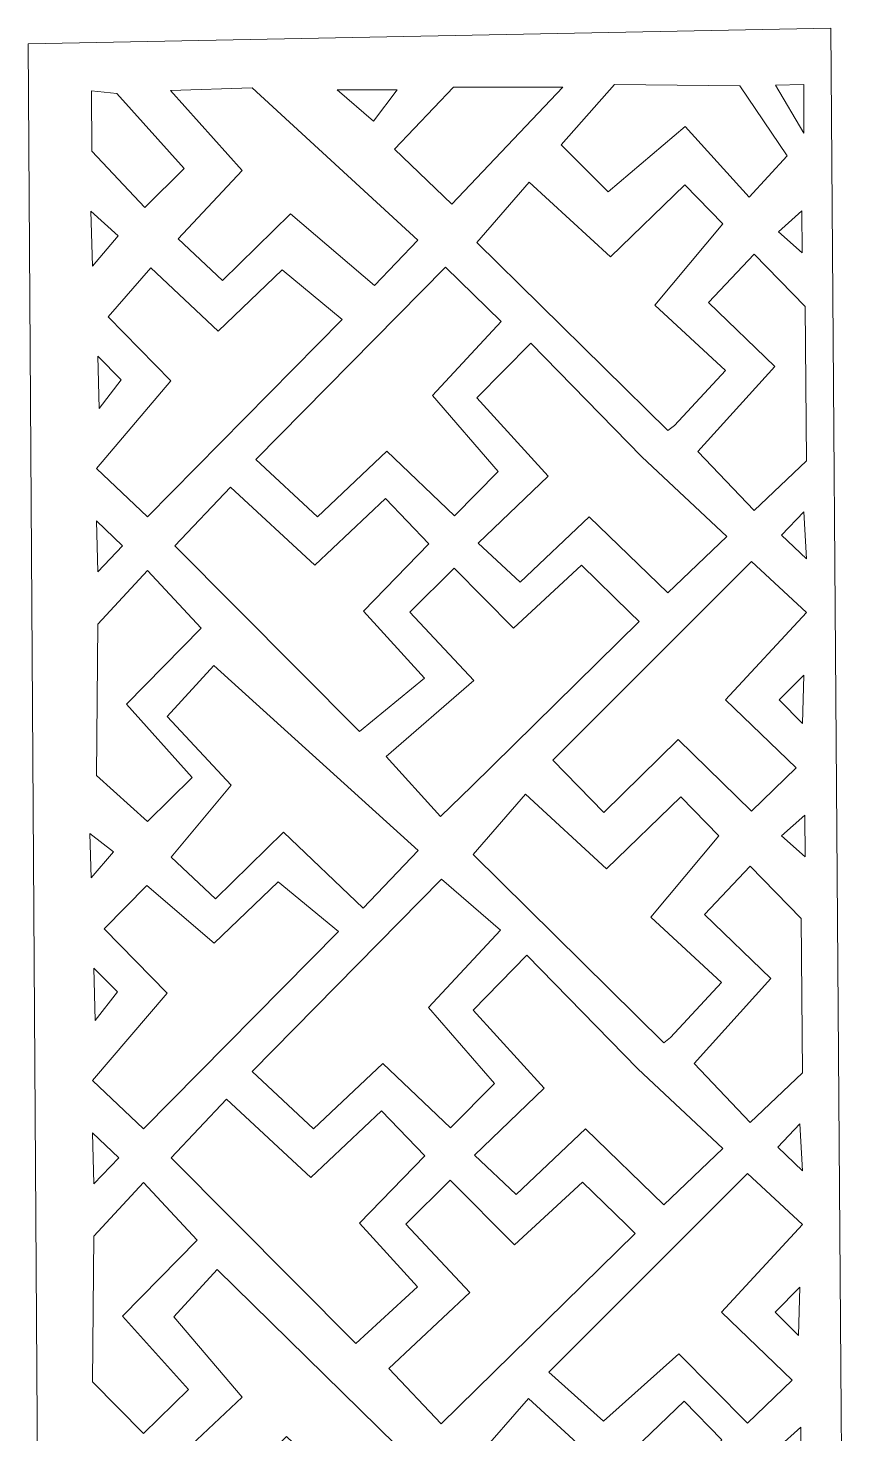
# Model space of a CAD drawing. Header units: centimetres. Extents: x -14.5 to -1.9, y -9.5 to 9.5.
# Drawn here: x -14.48 to -8.94, y 0.05 to 9.5 of the extents above; entities that cross this region are included whole.
import ezdxf

# ---------------------------------------------------------------- set-up
doc = ezdxf.new("R2010")
doc.units = ezdxf.units.CM
doc.header["$MEASUREMENT"] = 0
doc.layers.add('layer 1', color=7, linetype='Continuous')

msp = doc.modelspace()

# ---------------------------------------------------------------- linework, layer by layer
at = {"layer": 'layer 1', "color": 250, "lineweight": 9}
msp.add_open_spline([(-9.08101, 9.5), (-9.08101, 9.5), (-8.94045, -9.38131), (-8.94045, -9.38131), (-8.94045, -9.38131), (-8.94045, -9.38131), (-14.35207, -9.45239), (-14.35207, -9.45239), (-14.35207, -9.45239), (-14.35207, -9.45239), (-14.47507, 9.39337), (-14.47507, 9.39337), (-14.47507, 9.39337), (-14.47507, 9.39337), (-9.08101, 9.5), (-9.08101, 9.5)], degree=3, knots=[0, 0, 0, 0, 0.2, 0.2, 0.2, 0.2, 0.4, 0.4, 0.4, 0.4, 0.6, 0.6, 0.6, 0.6, 1, 1, 1, 1], dxfattribs=at)
at = {"layer": 'layer 1', "color": 7, "lineweight": 9}
for points, knots in [([(-13.69033, 8.29547), (-13.69033, 8.29547), (-13.4258, 8.55703), (-13.4258, 8.55703), (-13.4258, 8.55703), (-13.4258, 8.55703), (-13.87969, 9.05979), (-13.87969, 9.05979), (-13.87969, 9.05979), (-13.87969, 9.05979), (-14.04914, 9.07862), (-14.04914, 9.07862), (-14.04914, 9.07862), (-14.04914, 9.07862), (-14.04657, 8.67231), (-14.04657, 8.67231), (-14.04657, 8.67231), (-14.04657, 8.67231), (-13.69033, 8.29547), (-13.69033, 8.29547)], [0, 0, 0, 0, 0.1666667, 0.1666667, 0.1666667, 0.1666667, 0.3333333, 0.3333333, 0.3333333, 0.3333333, 0.5, 0.5, 0.5, 0.5, 0.6666667, 0.6666667, 0.6666667, 0.6666667, 1, 1, 1, 1]), ([(-12.9687, 9.09965), (-12.9687, 9.09965), (-13.51954, 9.08014), (-13.51954, 9.08014), (-13.51954, 9.08014), (-13.51954, 9.08014), (-13.03655, 8.54325), (-13.03655, 8.54325), (-13.03655, 8.54325), (-13.03655, 8.54325), (-13.46798, 8.08413), (-13.46798, 8.08413), (-13.46798, 8.08413), (-13.46798, 8.08413), (-13.16929, 7.80302), (-13.16929, 7.80302), (-13.16929, 7.80302), (-13.16929, 7.80302), (-12.71246, 8.25103), (-12.71246, 8.25103), (-12.71246, 8.25103), (-12.71246, 8.25103), (-12.14861, 7.77081), (-12.14861, 7.77081), (-12.14861, 7.77081), (-12.14861, 7.77081), (-11.85721, 8.07608), (-11.85721, 8.07608), (-11.85721, 8.07608), (-11.85721, 8.07608), (-12.9687, 9.09965), (-12.9687, 9.09965)], [0, 0, 0, 0, 0.1111111, 0.1111111, 0.1111111, 0.1111111, 0.2222222, 0.2222222, 0.2222222, 0.2222222, 0.3333333, 0.3333333, 0.3333333, 0.3333333, 0.4444444, 0.4444444, 0.4444444, 0.4444444, 0.5555556, 0.5555556, 0.5555556, 0.5555556, 0.6666667, 0.6666667, 0.6666667, 0.6666667, 0.7777778, 0.7777778, 0.7777778, 0.7777778, 1, 1, 1, 1]), ([(-12.1538, 8.87435), (-12.1538, 8.87435), (-11.99567, 9.0852), (-11.99567, 9.0852), (-11.99567, 9.0852), (-11.99567, 9.0852), (-12.39978, 9.0852), (-12.39978, 9.0852), (-12.39978, 9.0852), (-12.39978, 9.0852), (-12.1538, 8.87435), (-12.1538, 8.87435)], [0, 0, 0, 0, 0.25, 0.25, 0.25, 0.25, 0.5, 0.5, 0.5, 0.5, 1, 1, 1, 1]), ([(-11.62805, 8.31631), (-11.62805, 8.31631), (-10.88351, 9.10276), (-10.88351, 9.10276), (-10.88351, 9.10276), (-10.88351, 9.10276), (-11.61608, 9.10276), (-11.61608, 9.10276), (-11.61608, 9.10276), (-11.61608, 9.10276), (-12.01398, 8.68636), (-12.01398, 8.68636), (-12.01398, 8.68636), (-12.01398, 8.68636), (-11.62805, 8.31631), (-11.62805, 8.31631)], [0, 0, 0, 0, 0.2, 0.2, 0.2, 0.2, 0.4, 0.4, 0.4, 0.4, 0.6, 0.6, 0.6, 0.6, 1, 1, 1, 1]), ([(-10.57684, 8.40036), (-10.57684, 8.40036), (-10.0611, 8.83921), (-10.0611, 8.83921), (-10.0611, 8.83921), (-10.0611, 8.83921), (-9.63063, 8.36482), (-9.63063, 8.36482), (-9.63063, 8.36482), (-9.63063, 8.36482), (-9.37586, 8.64117), (-9.37586, 8.64117), (-9.37586, 8.64117), (-9.37586, 8.64117), (-9.69308, 9.11156), (-9.69308, 9.11156), (-9.69308, 9.11156), (-9.69308, 9.11156), (-10.53551, 9.12034), (-10.53551, 9.12034), (-10.53551, 9.12034), (-10.53551, 9.12034), (-10.89408, 8.71575), (-10.89408, 8.71575), (-10.89408, 8.71575), (-10.89408, 8.71575), (-10.57684, 8.40036), (-10.57684, 8.40036)], [0, 0, 0, 0, 0.125, 0.125, 0.125, 0.125, 0.25, 0.25, 0.25, 0.25, 0.375, 0.375, 0.375, 0.375, 0.5, 0.5, 0.5, 0.5, 0.625, 0.625, 0.625, 0.625, 0.75, 0.75, 0.75, 0.75, 1, 1, 1, 1]), ([(-9.26305, 8.79521), (-9.26305, 8.79521), (-9.26313, 9.12034), (-9.26313, 9.12034), (-9.26313, 9.12034), (-9.26313, 9.12034), (-9.45257, 9.11775), (-9.45257, 9.11775), (-9.45257, 9.11775), (-9.45257, 9.11775), (-9.26305, 8.79521), (-9.26305, 8.79521)], [0, 0, 0, 0, 0.25, 0.25, 0.25, 0.25, 0.5, 0.5, 0.5, 0.5, 1, 1, 1, 1]), ([(-11.10798, 8.46431), (-11.10798, 8.46431), (-11.45939, 8.0602), (-11.45939, 8.0602), (-11.45939, 8.0602), (-11.45939, 8.0602), (-10.17675, 6.79515), (-10.17675, 6.79515), (-10.17675, 6.79515), (-10.17675, 6.79515), (-10.13283, 6.83029), (-10.13283, 6.83029), (-10.13283, 6.83029), (-10.13283, 6.83029), (-9.7902, 7.19926), (-9.7902, 7.19926), (-9.7902, 7.19926), (-9.7902, 7.19926), (-10.26461, 7.63853), (-10.26461, 7.63853), (-10.26461, 7.63853), (-10.26461, 7.63853), (-9.80832, 8.18519), (-9.80832, 8.18519), (-9.80832, 8.18519), (-9.80832, 8.18519), (-10.06255, 8.44673), (-10.06255, 8.44673), (-10.06255, 8.44673), (-10.06255, 8.44673), (-10.5633, 7.96356), (-10.5633, 7.96356), (-10.5633, 7.96356), (-10.5633, 7.96356), (-11.10798, 8.46431), (-11.10798, 8.46431)], [0, 0, 0, 0, 0.1, 0.1, 0.1, 0.1, 0.2, 0.2, 0.2, 0.2, 0.3, 0.3, 0.3, 0.3, 0.4, 0.4, 0.4, 0.4, 0.5, 0.5, 0.5, 0.5, 0.6, 0.6, 0.6, 0.6, 0.7, 0.7, 0.7, 0.7, 0.8, 0.8, 0.8, 0.8, 1, 1, 1, 1]), ([(-14.05305, 8.26982), (-14.05305, 8.26982), (-14.04219, 7.90097), (-14.04219, 7.90097), (-14.04219, 7.90097), (-14.04219, 7.90097), (-13.86918, 8.10449), (-13.86918, 8.10449), (-13.86918, 8.10449), (-13.86918, 8.10449), (-14.05305, 8.26982), (-14.05305, 8.26982)], [0, 0, 0, 0, 0.25, 0.25, 0.25, 0.25, 0.5, 0.5, 0.5, 0.5, 1, 1, 1, 1]), ([(-9.27677, 8.27194), (-9.27677, 8.27194), (-9.43321, 8.13135), (-9.43321, 8.13135), (-9.43321, 8.13135), (-9.43321, 8.13135), (-9.27506, 7.99081), (-9.27506, 7.99081), (-9.27506, 7.99081), (-9.27506, 7.99081), (-9.27677, 8.27194), (-9.27677, 8.27194)], [0, 0, 0, 0, 0.25, 0.25, 0.25, 0.25, 0.5, 0.5, 0.5, 0.5, 1, 1, 1, 1]), ([(-9.59694, 7.98112), (-9.59694, 7.98112), (-9.90443, 7.65609), (-9.90443, 7.65609), (-9.90443, 7.65609), (-9.90443, 7.65609), (-9.4576, 7.22582), (-9.4576, 7.22582), (-9.4576, 7.22582), (-9.4576, 7.22582), (-9.97471, 6.65458), (-9.97471, 6.65458), (-9.97471, 6.65458), (-9.97471, 6.65458), (-9.59694, 6.25925), (-9.59694, 6.25925), (-9.59694, 6.25925), (-9.59694, 6.25925), (-9.24553, 6.5931), (-9.24553, 6.5931), (-9.24553, 6.5931), (-9.24553, 6.5931), (-9.25431, 7.62973), (-9.25431, 7.62973), (-9.25431, 7.62973), (-9.25431, 7.62973), (-9.59694, 7.98112), (-9.59694, 7.98112)], [0, 0, 0, 0, 0.125, 0.125, 0.125, 0.125, 0.25, 0.25, 0.25, 0.25, 0.375, 0.375, 0.375, 0.375, 0.5, 0.5, 0.5, 0.5, 0.625, 0.625, 0.625, 0.625, 0.75, 0.75, 0.75, 0.75, 1, 1, 1, 1]), ([(-13.65051, 7.88923), (-13.65051, 7.88923), (-13.93679, 7.55947), (-13.93679, 7.55947), (-13.93679, 7.55947), (-13.93679, 7.55947), (-13.5151, 7.12897), (-13.5151, 7.12897), (-13.5151, 7.12897), (-13.5151, 7.12897), (-14.01585, 6.54038), (-14.01585, 6.54038), (-14.01585, 6.54038), (-14.01585, 6.54038), (-13.67322, 6.21533), (-13.67322, 6.21533), (-13.67322, 6.21533), (-13.67322, 6.21533), (-12.36425, 7.54188), (-12.36425, 7.54188), (-12.36425, 7.54188), (-12.36425, 7.54188), (-12.76836, 7.87571), (-12.76836, 7.87571), (-12.76836, 7.87571), (-12.76836, 7.87571), (-13.19883, 7.46282), (-13.19883, 7.46282), (-13.19883, 7.46282), (-13.19883, 7.46282), (-13.65051, 7.88923), (-13.65051, 7.88923)], [0, 0, 0, 0, 0.1111111, 0.1111111, 0.1111111, 0.1111111, 0.2222222, 0.2222222, 0.2222222, 0.2222222, 0.3333333, 0.3333333, 0.3333333, 0.3333333, 0.4444444, 0.4444444, 0.4444444, 0.4444444, 0.5555556, 0.5555556, 0.5555556, 0.5555556, 0.6666667, 0.6666667, 0.6666667, 0.6666667, 0.7777778, 0.7777778, 0.7777778, 0.7777778, 1, 1, 1, 1]), ([(-11.67023, 7.89329), (-11.67023, 7.89329), (-12.94406, 6.60188), (-12.94406, 6.60188), (-12.94406, 6.60188), (-12.94406, 6.60188), (-12.53117, 6.21533), (-12.53117, 6.21533), (-12.53117, 6.21533), (-12.53117, 6.21533), (-12.06583, 6.65628), (-12.06583, 6.65628), (-12.06583, 6.65628), (-12.06583, 6.65628), (-11.61014, 6.22268), (-11.61014, 6.22268), (-11.61014, 6.22268), (-11.61014, 6.22268), (-11.31608, 6.52006), (-11.31608, 6.52006), (-11.31608, 6.52006), (-11.31608, 6.52006), (-11.75807, 7.03235), (-11.75807, 7.03235), (-11.75807, 7.03235), (-11.75807, 7.03235), (-11.29645, 7.52756), (-11.29645, 7.52756), (-11.29645, 7.52756), (-11.29645, 7.52756), (-11.67023, 7.89329), (-11.67023, 7.89329)], [0, 0, 0, 0, 0.1111111, 0.1111111, 0.1111111, 0.1111111, 0.2222222, 0.2222222, 0.2222222, 0.2222222, 0.3333333, 0.3333333, 0.3333333, 0.3333333, 0.4444444, 0.4444444, 0.4444444, 0.4444444, 0.5555556, 0.5555556, 0.5555556, 0.5555556, 0.6666667, 0.6666667, 0.6666667, 0.6666667, 0.7777778, 0.7777778, 0.7777778, 0.7777778, 1, 1, 1, 1]), ([(-11.09739, 7.38233), (-11.09739, 7.38233), (-11.45939, 7.01479), (-11.45939, 7.01479), (-11.45939, 7.01479), (-11.45939, 7.01479), (-10.98086, 6.48936), (-10.98086, 6.48936), (-10.98086, 6.48936), (-10.98086, 6.48936), (-11.45061, 6.03963), (-11.45061, 6.03963), (-11.45061, 6.03963), (-11.45061, 6.03963), (-11.16948, 5.77608), (-11.16948, 5.77608), (-11.16948, 5.77608), (-11.16948, 5.77608), (-10.70472, 6.21645), (-10.70472, 6.21645), (-10.70472, 6.21645), (-10.70472, 6.21645), (-10.17675, 5.7058), (-10.17675, 5.7058), (-10.17675, 5.7058), (-10.17675, 5.7058), (-9.78142, 6.08355), (-9.78142, 6.08355), (-9.78142, 6.08355), (-9.78142, 6.08355), (-10.35246, 6.61944), (-10.35246, 6.61944), (-10.35246, 6.61944), (-10.35246, 6.61944), (-11.09739, 7.38233), (-11.09739, 7.38233)], [0, 0, 0, 0, 0.1, 0.1, 0.1, 0.1, 0.2, 0.2, 0.2, 0.2, 0.3, 0.3, 0.3, 0.3, 0.4, 0.4, 0.4, 0.4, 0.5, 0.5, 0.5, 0.5, 0.6, 0.6, 0.6, 0.6, 0.7, 0.7, 0.7, 0.7, 0.8, 0.8, 0.8, 0.8, 1, 1, 1, 1]), ([(-14.00707, 7.2959), (-14.00707, 7.2959), (-13.99827, 6.94449), (-13.99827, 6.94449), (-13.99827, 6.94449), (-13.99827, 6.94449), (-13.84893, 7.13777), (-13.84893, 7.13777), (-13.84893, 7.13777), (-13.84893, 7.13777), (-14.00707, 7.2959), (-14.00707, 7.2959)], [0, 0, 0, 0, 0.25, 0.25, 0.25, 0.25, 0.5, 0.5, 0.5, 0.5, 1, 1, 1, 1]), ([(-13.11506, 6.41495), (-13.11506, 6.41495), (-13.48874, 6.02207), (-13.48874, 6.02207), (-13.48874, 6.02207), (-13.48874, 6.02207), (-12.24795, 4.77318), (-12.24795, 4.77318), (-12.24795, 4.77318), (-12.24795, 4.77318), (-11.81212, 5.13144), (-11.81212, 5.13144), (-11.81212, 5.13144), (-11.81212, 5.13144), (-12.22217, 5.58281), (-12.22217, 5.58281), (-12.22217, 5.58281), (-12.22217, 5.58281), (-11.78387, 6.03506), (-11.78387, 6.03506), (-11.78387, 6.03506), (-11.78387, 6.03506), (-12.07434, 6.33833), (-12.07434, 6.33833), (-12.07434, 6.33833), (-12.07434, 6.33833), (-12.54873, 5.89028), (-12.54873, 5.89028), (-12.54873, 5.89028), (-12.54873, 5.89028), (-13.11506, 6.41495), (-13.11506, 6.41495)], [0, 0, 0, 0, 0.1111111, 0.1111111, 0.1111111, 0.1111111, 0.2222222, 0.2222222, 0.2222222, 0.2222222, 0.3333333, 0.3333333, 0.3333333, 0.3333333, 0.4444444, 0.4444444, 0.4444444, 0.4444444, 0.5555556, 0.5555556, 0.5555556, 0.5555556, 0.6666667, 0.6666667, 0.6666667, 0.6666667, 0.7777778, 0.7777778, 0.7777778, 0.7777778, 1, 1, 1, 1]), ([(-9.26311, 6.25047), (-9.26311, 6.25047), (-9.41245, 6.09235), (-9.41245, 6.09235), (-9.41245, 6.09235), (-9.41245, 6.09235), (-9.24553, 5.9342), (-9.24553, 5.9342), (-9.24553, 5.9342), (-9.24553, 5.9342), (-9.26311, 6.25047), (-9.26311, 6.25047)], [0, 0, 0, 0, 0.25, 0.25, 0.25, 0.25, 0.5, 0.5, 0.5, 0.5, 1, 1, 1, 1]), ([(-14.01585, 6.18899), (-14.01585, 6.18899), (-14.00707, 5.84636), (-14.00707, 5.84636), (-14.00707, 5.84636), (-14.00707, 5.84636), (-13.84015, 6.02207), (-13.84015, 6.02207), (-13.84015, 6.02207), (-13.84015, 6.02207), (-14.01585, 6.18899), (-14.01585, 6.18899)], [0, 0, 0, 0, 0.25, 0.25, 0.25, 0.25, 0.5, 0.5, 0.5, 0.5, 1, 1, 1, 1]), ([(-10.75657, 5.89028), (-10.75657, 5.89028), (-11.2134, 5.46859), (-11.2134, 5.46859), (-11.2134, 5.46859), (-11.2134, 5.46859), (-11.61294, 5.87227), (-11.61294, 5.87227), (-11.61294, 5.87227), (-11.61294, 5.87227), (-11.9108, 5.57536), (-11.9108, 5.57536), (-11.9108, 5.57536), (-11.9108, 5.57536), (-11.48033, 5.1172), (-11.48033, 5.1172), (-11.48033, 5.1172), (-11.48033, 5.1172), (-12.06961, 4.60613), (-12.06961, 4.60613), (-12.06961, 4.60613), (-12.06961, 4.60613), (-11.70537, 4.20354), (-11.70537, 4.20354), (-11.70537, 4.20354), (-11.70537, 4.20354), (-11.49453, 4.4056), (-11.49453, 4.4056), (-11.49453, 4.4056), (-11.49453, 4.4056), (-10.37002, 5.51253), (-10.37002, 5.51253), (-10.37002, 5.51253), (-10.37002, 5.51253), (-10.43152, 5.57401), (-10.43152, 5.57401), (-10.43152, 5.57401), (-10.43152, 5.57401), (-10.75657, 5.89028), (-10.75657, 5.89028)], [0, 0, 0, 0, 0.0909091, 0.0909091, 0.0909091, 0.0909091, 0.1818182, 0.1818182, 0.1818182, 0.1818182, 0.2727273, 0.2727273, 0.2727273, 0.2727273, 0.3636364, 0.3636364, 0.3636364, 0.3636364, 0.4545455, 0.4545455, 0.4545455, 0.4545455, 0.5454545, 0.5454545, 0.5454545, 0.5454545, 0.6363636, 0.6363636, 0.6363636, 0.6363636, 0.7272727, 0.7272727, 0.7272727, 0.7272727, 0.8181818, 0.8181818, 0.8181818, 0.8181818, 1, 1, 1, 1]), ([(-9.61452, 5.91664), (-9.61452, 5.91664), (-10.94983, 4.58131), (-10.94983, 4.58131), (-10.94983, 4.58131), (-10.94983, 4.58131), (-10.60722, 4.2299), (-10.60722, 4.2299), (-10.60722, 4.2299), (-10.60722, 4.2299), (-10.10801, 4.72088), (-10.10801, 4.72088), (-10.10801, 4.72088), (-10.10801, 4.72088), (-9.61452, 4.23868), (-9.61452, 4.23868), (-9.61452, 4.23868), (-9.61452, 4.23868), (-9.31581, 4.52861), (-9.31581, 4.52861), (-9.31581, 4.52861), (-9.31581, 4.52861), (-9.7902, 4.98542), (-9.7902, 4.98542), (-9.7902, 4.98542), (-9.7902, 4.98542), (-9.24553, 5.57401), (-9.24553, 5.57401), (-9.24553, 5.57401), (-9.24553, 5.57401), (-9.61452, 5.91664), (-9.61452, 5.91664)], [0, 0, 0, 0, 0.1111111, 0.1111111, 0.1111111, 0.1111111, 0.2222222, 0.2222222, 0.2222222, 0.2222222, 0.3333333, 0.3333333, 0.3333333, 0.3333333, 0.4444444, 0.4444444, 0.4444444, 0.4444444, 0.5555556, 0.5555556, 0.5555556, 0.5555556, 0.6666667, 0.6666667, 0.6666667, 0.6666667, 0.7777778, 0.7777778, 0.7777778, 0.7777778, 1, 1, 1, 1]), ([(-13.67322, 5.85514), (-13.67322, 5.85514), (-14.00707, 5.49495), (-14.00707, 5.49495), (-14.00707, 5.49495), (-14.00707, 5.49495), (-14.01515, 4.47852), (-14.01515, 4.47852), (-14.01515, 4.47852), (-14.01515, 4.47852), (-13.67322, 4.1684), (-13.67322, 4.1684), (-13.67322, 4.1684), (-13.67322, 4.1684), (-13.37219, 4.46476), (-13.37219, 4.46476), (-13.37219, 4.46476), (-13.37219, 4.46476), (-13.81497, 4.95835), (-13.81497, 4.95835), (-13.81497, 4.95835), (-13.81497, 4.95835), (-13.31303, 5.46859), (-13.31303, 5.46859), (-13.31303, 5.46859), (-13.31303, 5.46859), (-13.67322, 5.85514), (-13.67322, 5.85514)], [0, 0, 0, 0, 0.125, 0.125, 0.125, 0.125, 0.25, 0.25, 0.25, 0.25, 0.375, 0.375, 0.375, 0.375, 0.5, 0.5, 0.5, 0.5, 0.625, 0.625, 0.625, 0.625, 0.75, 0.75, 0.75, 0.75, 1, 1, 1, 1]), ([(-13.22644, 5.21723), (-13.22644, 5.21723), (-13.54001, 4.87429), (-13.54001, 4.87429), (-13.54001, 4.87429), (-13.54001, 4.87429), (-13.11097, 4.41333), (-13.11097, 4.41333), (-13.11097, 4.41333), (-13.11097, 4.41333), (-13.51508, 3.93015), (-13.51508, 3.93015), (-13.51508, 3.93015), (-13.51508, 3.93015), (-13.21639, 3.64905), (-13.21639, 3.64905), (-13.21639, 3.64905), (-13.21639, 3.64905), (-12.75956, 4.09706), (-12.75956, 4.09706), (-12.75956, 4.09706), (-12.75956, 4.09706), (-12.22366, 3.58754), (-12.22366, 3.58754), (-12.22366, 3.58754), (-12.22366, 3.58754), (-11.85469, 3.97407), (-11.85469, 3.97407), (-11.85469, 3.97407), (-11.85469, 3.97407), (-13.22644, 5.21723), (-13.22644, 5.21723)], [0, 0, 0, 0, 0.1111111, 0.1111111, 0.1111111, 0.1111111, 0.2222222, 0.2222222, 0.2222222, 0.2222222, 0.3333333, 0.3333333, 0.3333333, 0.3333333, 0.4444444, 0.4444444, 0.4444444, 0.4444444, 0.5555556, 0.5555556, 0.5555556, 0.5555556, 0.6666667, 0.6666667, 0.6666667, 0.6666667, 0.7777778, 0.7777778, 0.7777778, 0.7777778, 1, 1, 1, 1]), ([(-9.26311, 5.15234), (-9.26311, 5.15234), (-9.43001, 4.98542), (-9.43001, 4.98542), (-9.43001, 4.98542), (-9.43001, 4.98542), (-9.27189, 4.8273), (-9.27189, 4.8273), (-9.27189, 4.8273), (-9.27189, 4.8273), (-9.26311, 5.15234), (-9.26311, 5.15234)], [0, 0, 0, 0, 0.25, 0.25, 0.25, 0.25, 0.5, 0.5, 0.5, 0.5, 1, 1, 1, 1]), ([(-11.13432, 4.35184), (-11.13432, 4.35184), (-11.48573, 3.94773), (-11.48573, 3.94773), (-11.48573, 3.94773), (-11.48573, 3.94773), (-10.20309, 2.68268), (-10.20309, 2.68268), (-10.20309, 2.68268), (-10.20309, 2.68268), (-10.15917, 2.71782), (-10.15917, 2.71782), (-10.15917, 2.71782), (-10.15917, 2.71782), (-9.81654, 3.08679), (-9.81654, 3.08679), (-9.81654, 3.08679), (-9.81654, 3.08679), (-10.29095, 3.52606), (-10.29095, 3.52606), (-10.29095, 3.52606), (-10.29095, 3.52606), (-9.83466, 4.07273), (-9.83466, 4.07273), (-9.83466, 4.07273), (-9.83466, 4.07273), (-10.08889, 4.33426), (-10.08889, 4.33426), (-10.08889, 4.33426), (-10.08889, 4.33426), (-10.58964, 3.85109), (-10.58964, 3.85109), (-10.58964, 3.85109), (-10.58964, 3.85109), (-11.13432, 4.35184), (-11.13432, 4.35184)], [0, 0, 0, 0, 0.1, 0.1, 0.1, 0.1, 0.2, 0.2, 0.2, 0.2, 0.3, 0.3, 0.3, 0.3, 0.4, 0.4, 0.4, 0.4, 0.5, 0.5, 0.5, 0.5, 0.6, 0.6, 0.6, 0.6, 0.7, 0.7, 0.7, 0.7, 0.8, 0.8, 0.8, 0.8, 1, 1, 1, 1]), ([(-9.25601, 4.21234), (-9.25601, 4.21234), (-9.41245, 4.07175), (-9.41245, 4.07175), (-9.41245, 4.07175), (-9.41245, 4.07175), (-9.25431, 3.93121), (-9.25431, 3.93121), (-9.25431, 3.93121), (-9.25431, 3.93121), (-9.25601, 4.21234), (-9.25601, 4.21234)], [0, 0, 0, 0, 0.25, 0.25, 0.25, 0.25, 0.5, 0.5, 0.5, 0.5, 1, 1, 1, 1]), ([(-14.05975, 4.08828), (-14.05975, 4.08828), (-14.05097, 3.78961), (-14.05097, 3.78961), (-14.05097, 3.78961), (-14.05097, 3.78961), (-13.90163, 3.96529), (-13.90163, 3.96529), (-13.90163, 3.96529), (-13.90163, 3.96529), (-14.05975, 4.08828), (-14.05975, 4.08828)], [0, 0, 0, 0, 0.25, 0.25, 0.25, 0.25, 0.5, 0.5, 0.5, 0.5, 1, 1, 1, 1]), ([(-11.69657, 3.78083), (-11.69657, 3.78083), (-12.9704, 2.48942), (-12.9704, 2.48942), (-12.9704, 2.48942), (-12.9704, 2.48942), (-12.55751, 2.10287), (-12.55751, 2.10287), (-12.55751, 2.10287), (-12.55751, 2.10287), (-12.09217, 2.54382), (-12.09217, 2.54382), (-12.09217, 2.54382), (-12.09217, 2.54382), (-11.63648, 2.11021), (-11.63648, 2.11021), (-11.63648, 2.11021), (-11.63648, 2.11021), (-11.34242, 2.40759), (-11.34242, 2.40759), (-11.34242, 2.40759), (-11.34242, 2.40759), (-11.78441, 2.91989), (-11.78441, 2.91989), (-11.78441, 2.91989), (-11.78441, 2.91989), (-11.30124, 3.4382), (-11.30124, 3.4382), (-11.30124, 3.4382), (-11.30124, 3.4382), (-11.69657, 3.78083), (-11.69657, 3.78083)], [0, 0, 0, 0, 0.1111111, 0.1111111, 0.1111111, 0.1111111, 0.2222222, 0.2222222, 0.2222222, 0.2222222, 0.3333333, 0.3333333, 0.3333333, 0.3333333, 0.4444444, 0.4444444, 0.4444444, 0.4444444, 0.5555556, 0.5555556, 0.5555556, 0.5555556, 0.6666667, 0.6666667, 0.6666667, 0.6666667, 0.7777778, 0.7777778, 0.7777778, 0.7777778, 1, 1, 1, 1]), ([(-9.62328, 3.86865), (-9.62328, 3.86865), (-9.93077, 3.54362), (-9.93077, 3.54362), (-9.93077, 3.54362), (-9.93077, 3.54362), (-9.48394, 3.11336), (-9.48394, 3.11336), (-9.48394, 3.11336), (-9.48394, 3.11336), (-10.00105, 2.54212), (-10.00105, 2.54212), (-10.00105, 2.54212), (-10.00105, 2.54212), (-9.62328, 2.14679), (-9.62328, 2.14679), (-9.62328, 2.14679), (-9.62328, 2.14679), (-9.27187, 2.48064), (-9.27187, 2.48064), (-9.27187, 2.48064), (-9.27187, 2.48064), (-9.28065, 3.51726), (-9.28065, 3.51726), (-9.28065, 3.51726), (-9.28065, 3.51726), (-9.62328, 3.86865), (-9.62328, 3.86865)], [0, 0, 0, 0, 0.125, 0.125, 0.125, 0.125, 0.25, 0.25, 0.25, 0.25, 0.375, 0.375, 0.375, 0.375, 0.5, 0.5, 0.5, 0.5, 0.625, 0.625, 0.625, 0.625, 0.75, 0.75, 0.75, 0.75, 1, 1, 1, 1]), ([(-13.67685, 3.73865), (-13.67685, 3.73865), (-13.96313, 3.447), (-13.96313, 3.447), (-13.96313, 3.447), (-13.96313, 3.447), (-13.54144, 3.01651), (-13.54144, 3.01651), (-13.54144, 3.01651), (-13.54144, 3.01651), (-14.04219, 2.42792), (-14.04219, 2.42792), (-14.04219, 2.42792), (-14.04219, 2.42792), (-13.69956, 2.10287), (-13.69956, 2.10287), (-13.69956, 2.10287), (-13.69956, 2.10287), (-12.39059, 3.42942), (-12.39059, 3.42942), (-12.39059, 3.42942), (-12.39059, 3.42942), (-12.7947, 3.76325), (-12.7947, 3.76325), (-12.7947, 3.76325), (-12.7947, 3.76325), (-13.22517, 3.35036), (-13.22517, 3.35036), (-13.22517, 3.35036), (-13.22517, 3.35036), (-13.67685, 3.73865), (-13.67685, 3.73865)], [0, 0, 0, 0, 0.1111111, 0.1111111, 0.1111111, 0.1111111, 0.2222222, 0.2222222, 0.2222222, 0.2222222, 0.3333333, 0.3333333, 0.3333333, 0.3333333, 0.4444444, 0.4444444, 0.4444444, 0.4444444, 0.5555556, 0.5555556, 0.5555556, 0.5555556, 0.6666667, 0.6666667, 0.6666667, 0.6666667, 0.7777778, 0.7777778, 0.7777778, 0.7777778, 1, 1, 1, 1]), ([(-11.12373, 3.26987), (-11.12373, 3.26987), (-11.48573, 2.90233), (-11.48573, 2.90233), (-11.48573, 2.90233), (-11.48573, 2.90233), (-11.0072, 2.3769), (-11.0072, 2.3769), (-11.0072, 2.3769), (-11.0072, 2.3769), (-11.47695, 1.92716), (-11.47695, 1.92716), (-11.47695, 1.92716), (-11.47695, 1.92716), (-11.19582, 1.66362), (-11.19582, 1.66362), (-11.19582, 1.66362), (-11.19582, 1.66362), (-10.73106, 2.10399), (-10.73106, 2.10399), (-10.73106, 2.10399), (-10.73106, 2.10399), (-10.20309, 1.59333), (-10.20309, 1.59333), (-10.20309, 1.59333), (-10.20309, 1.59333), (-9.80776, 1.97108), (-9.80776, 1.97108), (-9.80776, 1.97108), (-9.80776, 1.97108), (-10.3788, 2.50698), (-10.3788, 2.50698), (-10.3788, 2.50698), (-10.3788, 2.50698), (-11.12373, 3.26987), (-11.12373, 3.26987)], [0, 0, 0, 0, 0.1, 0.1, 0.1, 0.1, 0.2, 0.2, 0.2, 0.2, 0.3, 0.3, 0.3, 0.3, 0.4, 0.4, 0.4, 0.4, 0.5, 0.5, 0.5, 0.5, 0.6, 0.6, 0.6, 0.6, 0.7, 0.7, 0.7, 0.7, 0.8, 0.8, 0.8, 0.8, 1, 1, 1, 1]), ([(-14.03341, 3.18343), (-14.03341, 3.18343), (-14.02461, 2.83203), (-14.02461, 2.83203), (-14.02461, 2.83203), (-14.02461, 2.83203), (-13.87527, 3.02531), (-13.87527, 3.02531), (-13.87527, 3.02531), (-13.87527, 3.02531), (-14.03341, 3.18343), (-14.03341, 3.18343)], [0, 0, 0, 0, 0.25, 0.25, 0.25, 0.25, 0.5, 0.5, 0.5, 0.5, 1, 1, 1, 1]), ([(-13.1414, 2.30248), (-13.1414, 2.30248), (-13.51508, 1.9096), (-13.51508, 1.9096), (-13.51508, 1.9096), (-13.51508, 1.9096), (-12.27429, 0.66072), (-12.27429, 0.66072), (-12.27429, 0.66072), (-12.27429, 0.66072), (-11.85974, 1.04237), (-11.85974, 1.04237), (-11.85974, 1.04237), (-11.85974, 1.04237), (-12.24851, 1.47035), (-12.24851, 1.47035), (-12.24851, 1.47035), (-12.24851, 1.47035), (-11.81021, 1.9226), (-11.81021, 1.9226), (-11.81021, 1.9226), (-11.81021, 1.9226), (-12.10068, 2.22587), (-12.10068, 2.22587), (-12.10068, 2.22587), (-12.10068, 2.22587), (-12.57507, 1.77782), (-12.57507, 1.77782), (-12.57507, 1.77782), (-12.57507, 1.77782), (-13.1414, 2.30248), (-13.1414, 2.30248)], [0, 0, 0, 0, 0.1111111, 0.1111111, 0.1111111, 0.1111111, 0.2222222, 0.2222222, 0.2222222, 0.2222222, 0.3333333, 0.3333333, 0.3333333, 0.3333333, 0.4444444, 0.4444444, 0.4444444, 0.4444444, 0.5555556, 0.5555556, 0.5555556, 0.5555556, 0.6666667, 0.6666667, 0.6666667, 0.6666667, 0.7777778, 0.7777778, 0.7777778, 0.7777778, 1, 1, 1, 1]), ([(-9.28945, 2.13801), (-9.28945, 2.13801), (-9.43879, 1.97988), (-9.43879, 1.97988), (-9.43879, 1.97988), (-9.43879, 1.97988), (-9.27187, 1.82174), (-9.27187, 1.82174), (-9.27187, 1.82174), (-9.27187, 1.82174), (-9.28945, 2.13801), (-9.28945, 2.13801)], [0, 0, 0, 0, 0.25, 0.25, 0.25, 0.25, 0.5, 0.5, 0.5, 0.5, 1, 1, 1, 1]), ([(-14.04219, 2.07653), (-14.04219, 2.07653), (-14.03341, 1.7339), (-14.03341, 1.7339), (-14.03341, 1.7339), (-14.03341, 1.7339), (-13.86649, 1.9096), (-13.86649, 1.9096), (-13.86649, 1.9096), (-13.86649, 1.9096), (-14.04219, 2.07653), (-14.04219, 2.07653)], [0, 0, 0, 0, 0.25, 0.25, 0.25, 0.25, 0.5, 0.5, 0.5, 0.5, 1, 1, 1, 1]), ([(-9.64086, 1.80418), (-9.64086, 1.80418), (-10.97617, 0.46885), (-10.97617, 0.46885), (-10.97617, 0.46885), (-10.97617, 0.46885), (-10.61, 0.13852), (-10.61, 0.13852), (-10.61, 0.13852), (-10.61, 0.13852), (-10.10219, 0.59287), (-10.10219, 0.59287), (-10.10219, 0.59287), (-10.10219, 0.59287), (-9.64086, 0.12622), (-9.64086, 0.12622), (-9.64086, 0.12622), (-9.64086, 0.12622), (-9.34215, 0.41614), (-9.34215, 0.41614), (-9.34215, 0.41614), (-9.34215, 0.41614), (-9.81654, 0.87296), (-9.81654, 0.87296), (-9.81654, 0.87296), (-9.81654, 0.87296), (-9.27187, 1.46155), (-9.27187, 1.46155), (-9.27187, 1.46155), (-9.27187, 1.46155), (-9.64086, 1.80418), (-9.64086, 1.80418)], [0, 0, 0, 0, 0.1111111, 0.1111111, 0.1111111, 0.1111111, 0.2222222, 0.2222222, 0.2222222, 0.2222222, 0.3333333, 0.3333333, 0.3333333, 0.3333333, 0.4444444, 0.4444444, 0.4444444, 0.4444444, 0.5555556, 0.5555556, 0.5555556, 0.5555556, 0.6666667, 0.6666667, 0.6666667, 0.6666667, 0.7777778, 0.7777778, 0.7777778, 0.7777778, 1, 1, 1, 1]), ([(-13.69956, 1.74268), (-13.69956, 1.74268), (-14.03341, 1.38249), (-14.03341, 1.38249), (-14.03341, 1.38249), (-14.03341, 1.38249), (-14.04192, 0.40411), (-14.04192, 0.40411), (-14.04192, 0.40411), (-14.04192, 0.40411), (-13.69956, 0.05593), (-13.69956, 0.05593), (-13.69956, 0.05593), (-13.69956, 0.05593), (-13.39853, 0.3523), (-13.39853, 0.3523), (-13.39853, 0.3523), (-13.39853, 0.3523), (-13.84131, 0.84589), (-13.84131, 0.84589), (-13.84131, 0.84589), (-13.84131, 0.84589), (-13.33937, 1.35613), (-13.33937, 1.35613), (-13.33937, 1.35613), (-13.33937, 1.35613), (-13.69956, 1.74268), (-13.69956, 1.74268)], [0, 0, 0, 0, 0.125, 0.125, 0.125, 0.125, 0.25, 0.25, 0.25, 0.25, 0.375, 0.375, 0.375, 0.375, 0.5, 0.5, 0.5, 0.5, 0.625, 0.625, 0.625, 0.625, 0.75, 0.75, 0.75, 0.75, 1, 1, 1, 1]), ([(-10.75073, 1.7465), (-10.75073, 1.7465), (-11.208, 1.32435), (-11.208, 1.32435), (-11.208, 1.32435), (-11.208, 1.32435), (-11.63928, 1.7598), (-11.63928, 1.7598), (-11.63928, 1.7598), (-11.63928, 1.7598), (-11.93714, 1.4629), (-11.93714, 1.4629), (-11.93714, 1.4629), (-11.93714, 1.4629), (-11.50667, 1.00474), (-11.50667, 1.00474), (-11.50667, 1.00474), (-11.50667, 1.00474), (-12.05149, 0.49367), (-12.05149, 0.49367), (-12.05149, 0.49367), (-12.05149, 0.49367), (-11.69971, 0.12244), (-11.69971, 0.12244), (-11.69971, 0.12244), (-11.69971, 0.12244), (-10.39636, 1.40007), (-10.39636, 1.40007), (-10.39636, 1.40007), (-10.39636, 1.40007), (-10.45786, 1.46155), (-10.45786, 1.46155), (-10.45786, 1.46155), (-10.45786, 1.46155), (-10.75073, 1.7465), (-10.75073, 1.7465)], [0, 0, 0, 0, 0.1, 0.1, 0.1, 0.1, 0.2, 0.2, 0.2, 0.2, 0.3, 0.3, 0.3, 0.3, 0.4, 0.4, 0.4, 0.4, 0.5, 0.5, 0.5, 0.5, 0.6, 0.6, 0.6, 0.6, 0.7, 0.7, 0.7, 0.7, 0.8, 0.8, 0.8, 0.8, 1, 1, 1, 1]), ([(-13.20568, 1.15763), (-13.20568, 1.15763), (-13.49505, 0.84118), (-13.49505, 0.84118), (-13.49505, 0.84118), (-13.49505, 0.84118), (-13.03624, 0.29972), (-13.03624, 0.29972), (-13.03624, 0.29972), (-13.03624, 0.29972), (-13.49432, -0.12944), (-13.49432, -0.12944), (-13.49432, -0.12944), (-13.49432, -0.12944), (-13.19563, -0.41055), (-13.19563, -0.41055), (-13.19563, -0.41055), (-13.19563, -0.41055), (-12.7388, 0.03746), (-12.7388, 0.03746), (-12.7388, 0.03746), (-12.7388, 0.03746), (-12.20291, -0.47205), (-12.20291, -0.47205), (-12.20291, -0.47205), (-12.20291, -0.47205), (-11.88355, -0.1375), (-11.88355, -0.1375), (-11.88355, -0.1375), (-11.88355, -0.1375), (-13.20568, 1.15763), (-13.20568, 1.15763)], [0, 0, 0, 0, 0.1111111, 0.1111111, 0.1111111, 0.1111111, 0.2222222, 0.2222222, 0.2222222, 0.2222222, 0.3333333, 0.3333333, 0.3333333, 0.3333333, 0.4444444, 0.4444444, 0.4444444, 0.4444444, 0.5555556, 0.5555556, 0.5555556, 0.5555556, 0.6666667, 0.6666667, 0.6666667, 0.6666667, 0.7777778, 0.7777778, 0.7777778, 0.7777778, 1, 1, 1, 1]), ([(-9.28945, 1.03988), (-9.28945, 1.03988), (-9.45635, 0.87296), (-9.45635, 0.87296), (-9.45635, 0.87296), (-9.45635, 0.87296), (-9.29823, 0.71483), (-9.29823, 0.71483), (-9.29823, 0.71483), (-9.29823, 0.71483), (-9.28945, 1.03988), (-9.28945, 1.03988)], [0, 0, 0, 0, 0.25, 0.25, 0.25, 0.25, 0.5, 0.5, 0.5, 0.5, 1, 1, 1, 1]), ([(-11.11356, 0.29225), (-11.11356, 0.29225), (-11.46497, -0.11186), (-11.46497, -0.11186), (-11.46497, -0.11186), (-11.46497, -0.11186), (-10.18234, -1.37691), (-10.18234, -1.37691), (-10.18234, -1.37691), (-10.18234, -1.37691), (-10.13841, -1.34177), (-10.13841, -1.34177), (-10.13841, -1.34177), (-10.13841, -1.34177), (-9.79579, -0.9728), (-9.79579, -0.9728), (-9.79579, -0.9728), (-9.79579, -0.9728), (-10.2702, -0.53353), (-10.2702, -0.53353), (-10.2702, -0.53353), (-10.2702, -0.53353), (-9.81391, 0.01313), (-9.81391, 0.01313), (-9.81391, 0.01313), (-9.81391, 0.01313), (-10.06813, 0.27467), (-10.06813, 0.27467), (-10.06813, 0.27467), (-10.06813, 0.27467), (-10.56889, -0.2085), (-10.56889, -0.2085), (-10.56889, -0.2085), (-10.56889, -0.2085), (-11.11356, 0.29225), (-11.11356, 0.29225)], [0, 0, 0, 0, 0.1, 0.1, 0.1, 0.1, 0.2, 0.2, 0.2, 0.2, 0.3, 0.3, 0.3, 0.3, 0.4, 0.4, 0.4, 0.4, 0.5, 0.5, 0.5, 0.5, 0.6, 0.6, 0.6, 0.6, 0.7, 0.7, 0.7, 0.7, 0.8, 0.8, 0.8, 0.8, 1, 1, 1, 1]), ([(-9.28235, 0.09988), (-9.28235, 0.09988), (-9.43879, -0.04071), (-9.43879, -0.04071), (-9.43879, -0.04071), (-9.43879, -0.04071), (-9.28065, -0.18125), (-9.28065, -0.18125), (-9.28065, -0.18125), (-9.28065, -0.18125), (-9.28235, 0.09988), (-9.28235, 0.09988)], [0, 0, 0, 0, 0.25, 0.25, 0.25, 0.25, 0.5, 0.5, 0.5, 0.5, 1, 1, 1, 1])]:
    msp.add_open_spline(points, degree=3, knots=knots, dxfattribs=at)

doc.saveas('drawing.dxf')
